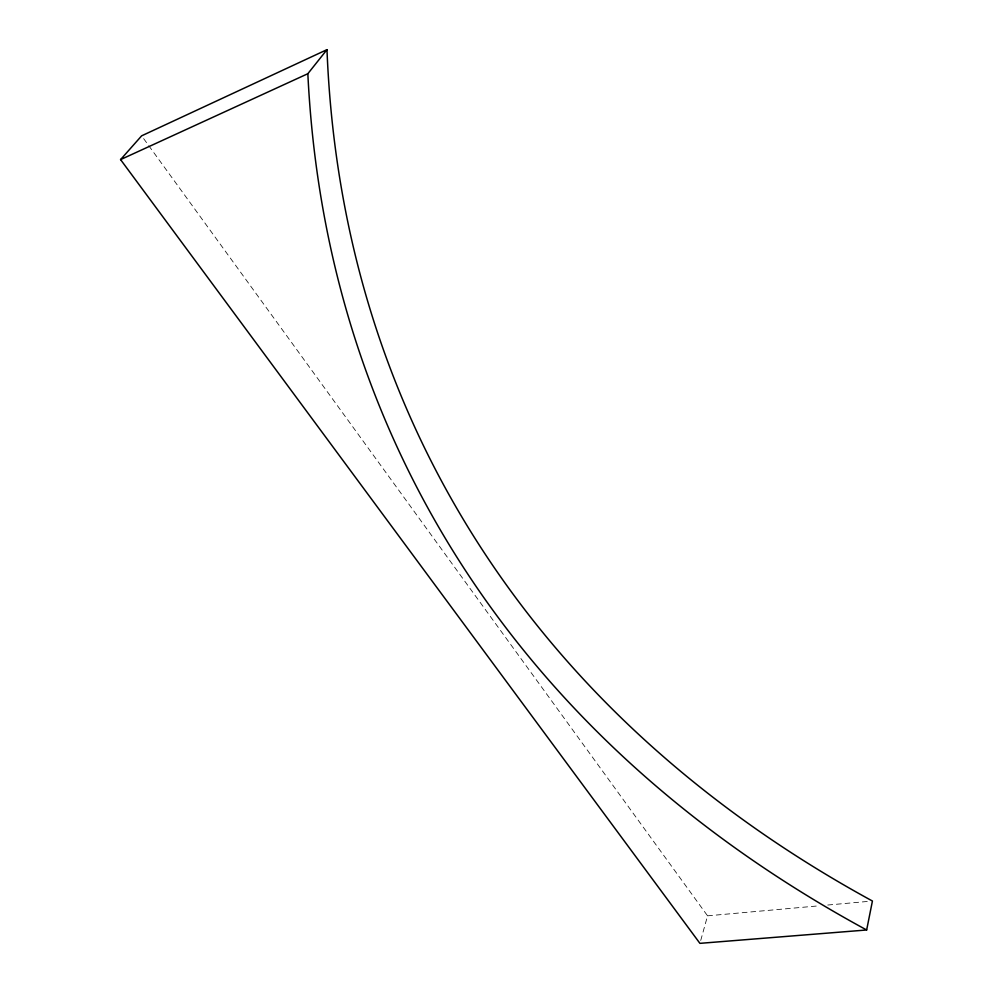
<?xml version="1.0" encoding="UTF-8"?>
<svg xmlns="http://www.w3.org/2000/svg" width="993" height="993" viewBox="0 0 993 993"><rect width="100%" height="100%" fill="white"/><g stroke="black" fill="none" stroke-linecap="round" stroke-linejoin="round"><path stroke-width="0.74" stroke-dasharray="4.96 3.72" d="M700.723 940.458L707.562 915.831L143.439 138.337M707.562 915.831L818.505 905.864M827.74 905.033L869.347 901.296"/><path stroke-width="1.49" d="M866.653 929.982L872.425 901.023A2416.937 1505.748 -27 0 1 326.982 49.65L141.627 135.83L120.575 159.6L699.916 943.35L866.653 929.982A2523.585 1549.502 -26.5 0 1 307.842 73.718L326.982 49.65M120.575 159.6L307.842 73.718"/></g></svg>
